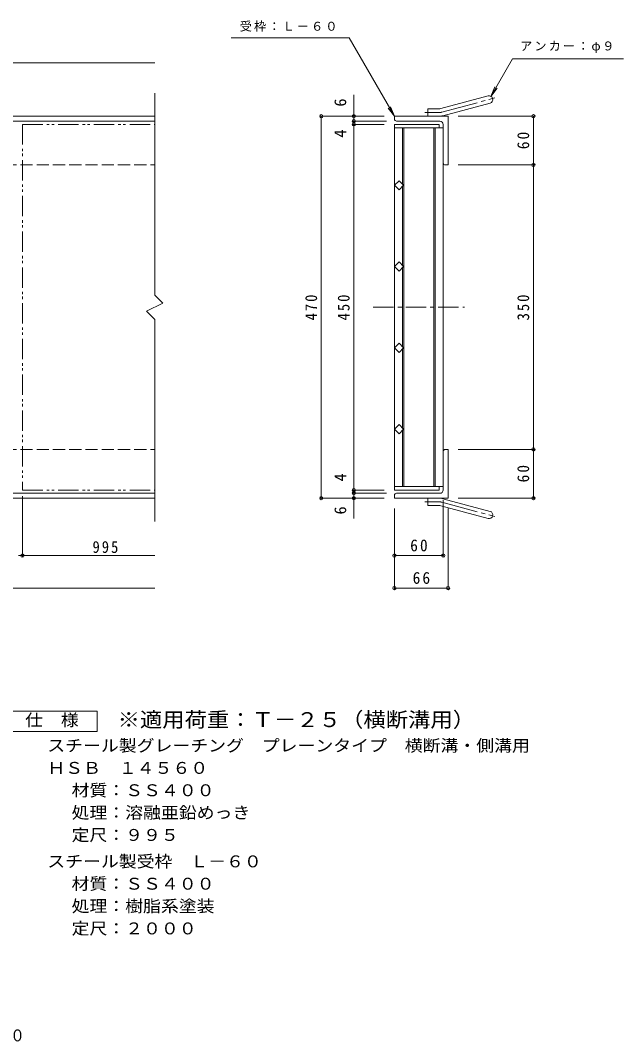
# Model space of a CAD drawing. Units: millimetres, scale not verified. Extents: x -850 to 933, y -687 to 670.
# Drawn here: x 191 to 933, y -687 to 570 of the extents above; entities that cross this region are included whole.
import ezdxf
from ezdxf.enums import TextEntityAlignment as Align

# ---------------------------------------------------------------- set-up
doc = ezdxf.new("R2010")
doc.units = ezdxf.units.MM
doc.header["$LTSCALE"] = 5
doc.header["$PDMODE"] = 32
doc.header["$PDSIZE"] = 4
for name, pattern in [('CHAIN1', [8, 5, -1, 1, -1]), ('CHAIN2', [12, 9, -1, 1, -1]), ('DASHED3', [4, 3, -1]), ('DOUBLE_CHAIN1', [8.8, 5, -1, 0.6, -0.6, 0.6, -1])]:
    doc.linetypes.add(name, pattern=pattern)
for name, color, linetype, lineweight in [('A-1_ピット', 2, 'Continuous', 9), ('A-2_蓋', 3, 'Continuous', 9), ('A-4_寸法', 7, 'Continuous', 9), ('F-4_F-4ﾚｲﾔ', 2, 'Continuous', 9)]:
    doc.layers.add(name, color=color, linetype=linetype, lineweight=lineweight)
doc.layers.add('F-F_F-Fﾚｲﾔ', color=2, linetype='Continuous')
doc.styles.add('ＭＳ ゴシック', font='')
doc.styles.get('ＭＳ ゴシック').set_extended_font_data('MS Gothic')

msp = doc.modelspace()

# ---------------------------------------------------------------- linework, layer by layer
at = {"layer": 'A-1_ピット'}
for p, q in [((708.226, 461.114), (766.416, 476.706)), ((710.555, 452.42), (768.746, 468.013)), ((692.081, 451.807), (692.081, 460.807)), ((705.896, 460.807), (692.081, 460.807)), ((-809.258, 451.807), (355.999, 451.807)), ((-809.258, 445.807), (355.999, 445.807)), ((651.081, 448.307), (651.081, 451.807)), ((717.081, 451.807), (651.081, 451.807)), ((707.081, 445.807), (653.581, 445.807)), ((711.081, 441.807), (711.081, 394.307)), ((717.081, 451.807), (717.081, 391.807)), ((713.581, 391.807), (717.081, 391.807)), ((711.081, -8.193), (711.081, 39.307)), ((713.581, 41.807), (717.081, 41.807)), ((717.081, 41.807), (717.081, -18.193)), ((-809.258, -12.193), (355.999, -12.193)), ((707.081, -12.193), (653.581, -12.193)), ((-809.258, -18.193), (355.999, -18.193)), ((651.081, -14.693), (651.081, -18.193)), ((717.081, -18.193), (651.081, -18.193)), ((692.081, -18.193), (692.081, -27.193)), ((710.555, -18.807), (768.746, -34.399)), ((705.896, -27.193), (692.081, -27.193)), ((708.226, -27.5), (766.416, -43.092))]:
    msp.add_line(p, q, dxfattribs=at)
at = {"layer": 'A-1_ピット', "linetype": 'CHAIN2'}
for p, q in [((709.39, 456.767), (774.557, 474.228)), ((705.896, 456.307), (688.276, 456.307)), ((705.896, -22.693), (688.276, -22.693)), ((709.39, -23.153), (774.557, -40.614))]:
    msp.add_line(p, q, dxfattribs=at)
at = {"layer": 'A-1_ピット', "linetype": 'DASHED3'}
for p, q in [((-809.258, 391.807), (355.999, 391.807)), ((-809.258, 41.807), (355.999, 41.807))]:
    msp.add_line(p, q, dxfattribs=at)
at = {"layer": 'A-1_ピット'}
for centre, radius, start, end in [((767.581, 472.359), 4.5, 285.00014, 104.99991), ((705.896, 469.807), 9, 270, 285.00002), ((705.896, 469.807), 18, 270, 285), ((653.581, 448.307), 2.5, 180, 270), ((707.081, 441.807), 4, 0, 90), ((713.581, 394.307), 2.5, 180, 270), ((713.581, 39.307), 2.5, 90, 180), ((653.581, -14.693), 2.5, 90, 180), ((707.081, -8.193), 4, 270, 0), ((705.896, -36.193), 18, 75, 90), ((705.896, -36.193), 9, 74.99998, 90), ((767.581, -38.745), 4.5, 255.00009, 74.99986)]:
    msp.add_arc(centre, radius, start, end, dxfattribs=at)
at = {"layer": 'A-1_ピット', "linetype": 'CHAIN2'}
for centre, start, end in [((705.896, 469.807), 270, 284.99995), ((705.896, -36.193), 75.00005, 90)]:
    msp.add_arc(centre, 13.5, start, end, dxfattribs=at)
at = {"layer": 'A-2_蓋'}
for p, q in [((355.999, 480.32), (355.999, 231.807)), ((651.081, 441.807), (706.081, 441.807)), ((651.081, 441.807), (651.081, -8.193)), ((706.081, 441.807), (706.081, 437.307)), ((651.081, 437.307), (711.081, 437.307)), ((661.081, 437.307), (661.081, 368.121)), ((662.581, 437.307), (662.581, -3.693)), ((699.581, 437.307), (699.581, -3.693)), ((701.081, 437.307), (701.081, -3.693)), ((711.081, 437.307), (711.081, -3.693)), ((661.081, 365.493), (661.081, 268.121)), ((661.081, 265.493), (661.081, 168.121)), ((355.999, 201.807), (355.999, -46.707)), ((661.081, 68.121), (661.081, 165.493)), ((661.081, -3.693), (661.081, 65.493)), ((651.081, -3.693), (711.081, -3.693)), ((651.081, -8.193), (706.081, -8.193)), ((706.081, -8.193), (706.081, -3.693))]:
    msp.add_line(p, q, dxfattribs=at)
at = {"layer": 'A-2_蓋', "linetype": 'DOUBLE_CHAIN1'}
for p, q in [((193.242, 441.807), (193.242, -8.193)), ((193.242, 441.807), (355.999, 441.807)), ((193.242, -8.193), (355.999, -8.193))]:
    msp.add_line(p, q, dxfattribs=at)
at = {"layer": 'A-2_蓋', "linetype": 'CHAIN1'}
msp.add_line((625.051, 216.807), (737.334, 216.807), dxfattribs=at)
at = {"layer": 'A-2_蓋'}
for points in [[(662.395, 366.807), (656.738, 361.15), (651.081, 366.807), (656.738, 372.464)], [(662.395, 266.807), (656.738, 261.15), (651.081, 266.807), (656.738, 272.464)], [(662.395, 66.807), (656.738, 72.464), (651.081, 66.807), (656.738, 61.15)]]:
    msp.add_lwpolyline(points, close=True, dxfattribs=at)
for points in [[(355.999, 231.807), (365.999, 221.807), (345.999, 211.807), (355.999, 201.807)], [(651.081, 166.807), (656.738, 172.464), (662.395, 166.807)], [(651.081, 166.807), (656.738, 161.15), (662.395, 166.807)]]:
    msp.add_lwpolyline(points, dxfattribs=at)
at = {"layer": 'A-4_寸法'}
for p, q in [((449.911, 548.138), (595.464, 548.138)), ((651.081, 451.807), (595.464, 548.138)), ((-59.258, 517.49), (355.999, 517.49)), ((601.081, -43.009), (601.081, 478.174)), ((769.831, 476.256), (774.615, 487.805)), ((769.831, 476.256), (777.441, 486.173)), ((651.081, 451.807), (643.472, 461.724)), ((651.081, 451.807), (646.298, 463.355)), ((638.581, 451.807), (559.581, 451.807)), ((561.081, -18.193), (561.081, 451.807)), ((641.081, 445.807), (599.581, 445.807)), ((638.581, 441.807), (599.581, 441.807)), ((729.581, 451.807), (823.581, 451.807)), ((822.081, -18.193), (822.081, 451.807)), ((729.581, 391.807), (823.581, 391.807)), ((729.581, 41.807), (823.581, 41.807)), ((638.581, -8.193), (599.581, -8.193)), ((641.081, -12.193), (599.581, -12.193)), ((193.242, -15.693), (193.242, -90.294)), ((638.581, -18.193), (559.581, -18.193)), ((711.081, -20.693), (711.081, -90.294)), ((729.581, -18.193), (823.581, -18.193)), ((651.081, -30.693), (651.081, -130.294)), ((717.081, -30.693), (717.081, -130.294)), ((188.242, -88.794), (193.242, -88.794)), ((193.242, -88.794), (355.999, -88.794)), ((651.081, -88.794), (711.081, -88.794)), ((-809.258, -128.794), (355.999, -128.794)), ((651.081, -128.794), (717.081, -128.794))]:
    msp.add_line(p, q, dxfattribs=at)
msp.add_lwpolyline([(769.831, 476.256), (796.476, 522.407), (933.066, 522.407)], dxfattribs=at)
for p in [(561.081, 451.807), (601.081, 451.807), (822.081, 451.807), (601.081, 445.807), (601.081, 441.807), (822.081, 391.807), (822.081, 41.807), (601.081, -8.193), (601.081, -12.193), (561.081, -18.193), (601.081, -18.193), (822.081, -18.193), (193.242, -88.794), (651.081, -88.794), (711.081, -88.794), (651.081, -128.794), (717.081, -128.794)]:
    msp.add_point(p, dxfattribs=at)
at = {"layer": 'F-4_F-4ﾚｲﾔ'}
msp.add_lwpolyline([(172.793, -305.36), (172.793, -280.36), (285.293, -280.36), (285.293, -305.36)], close=True, dxfattribs=at)

# ---------------------------------------------------------------- texts
at = {"layer": 'A-4_寸法', "color": 2, "style": 'ＭＳ ゴシック'}
for s, p in [('6', (596.081, 463.623)), ('4', (596.081, 425.418)), ('4', (596.081, 2.401)), ('6', (596.081, -38.281))]:
    msp.add_text(s, height=14.66, rotation=90, dxfattribs=at).set_placement(p, align=Align.BOTTOM_LEFT)
at = {"layer": 'A-4_寸法', "char_height": 11, "attachment_point": 7, "style": 'ＭＳ ゴシック'}
for s, insert in [('\\T1.17;受枠：Ｌ－６０', (460.626, 555.808)), ('\\T1.17;アンカー：φ９', (805.7, 529.774))]:
    msp.add_mtext(s, dxfattribs=dict(at, insert=insert))
at = {"layer": 'A-4_寸法', "color": 2, "char_height": 14.66, "attachment_point": 7, "rotation": 90, "style": 'ＭＳ ゴシック'}
for s, insert in [('\\T1.27;\\W0.95;60', (817.081, 411.182)), ('\\T1.27;\\W0.9;470', (556.081, 200.557)), ('\\T1.27;\\W0.9;450', (596.081, 200.557)), ('\\T1.27;\\W0.9;350', (817.081, 200.557)), ('\\T1.27;\\W0.95;60', (817.081, 1.182))]:
    msp.add_mtext(s, dxfattribs=dict(at, insert=insert))
at = {"layer": 'A-4_寸法', "color": 2, "char_height": 14.66, "attachment_point": 7, "style": 'ＭＳ ゴシック'}
for s, insert in [('\\T1.27;\\W0.9;995', (279.456, -85.794)), ('\\T1.27;\\W0.95;60', (670.456, -83.794)), ('\\T1.27;\\W0.95;66', (673.456, -123.794))]:
    msp.add_mtext(s, dxfattribs=dict(at, insert=insert))
at = {"layer": 'F-4_F-4ﾚｲﾔ', "style": 'ＭＳ ゴシック', "width": 1.1}
for s, p in [('仕\u3000様', (196.543, -302.861)), ('スチール製グレーチング\u3000プレーンタイプ\u3000横断溝・側溝用', (223.837, -334.32)), ('ＨＳＢ\u3000１４５６０', (223.837, -361.821)), ('材質：ＳＳ４００', (253.694, -389.32)), ('処理：溶融亜鉛めっき', (253.694, -416.821)), ('定尺：９９５', (253.694, -444.321)), ('スチール製受枠\u3000Ｌ－６０', (223.838, -476.821)), ('材質：ＳＳ４００', (253.694, -504.321)), ('処理：樹脂系塗装', (253.694, -531.821)), ('定尺：２０００', (253.694, -559.321))]:
    msp.add_text(s, height=14.66, dxfattribs=at).set_placement(p, align=Align.BOTTOM_LEFT)
at = {"layer": 'F-4_F-4ﾚｲﾔ', "color": 3, "style": 'ＭＳ ゴシック', "width": 1.1}
msp.add_text('※適用荷重：Ｔ－２５（横断溝用）', height=18.33, dxfattribs=at).set_placement((310.293, -305.36), align=Align.BOTTOM_LEFT)
at = {"layer": 'F-F_F-Fﾚｲﾔ', "style": 'ＭＳ ゴシック', "width": 0.9}
msp.add_text('ＨＳＢ\u3000１４５６０＋Ｌ－６０', height=14.66, dxfattribs=at).set_placement((-55.791, -690.973), align=Align.BOTTOM_LEFT)

doc.saveas('drawing.dxf')
